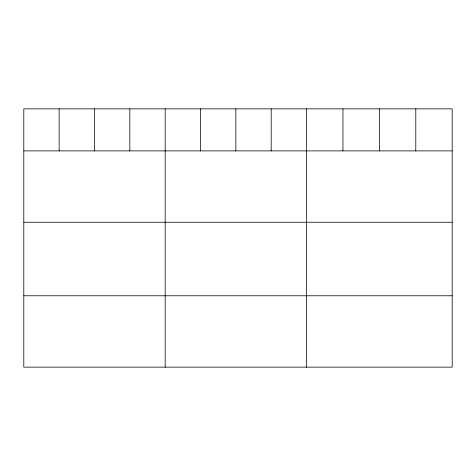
<?xml version="1.0" encoding="UTF-8"?>
<svg xmlns="http://www.w3.org/2000/svg" width="476" height="476" viewBox="0 0 476 476"><rect width="100%" height="100%" fill="white"/><g stroke="black" fill="none" stroke-linecap="round" stroke-linejoin="round"><path stroke-width="0.71" d="M452.2 150.892L452.2 367.139L23.8 367.139L23.8 108.861L452.2 108.861L452.2 150.892L23.8 150.892M23.8 222.25L452.2 222.25M23.8 295.774L452.2 295.774M415.786 108.861L415.786 150.892M379.372 108.861L379.372 150.892M342.958 108.861L342.958 150.892M306.544 108.861L306.544 367.139M271.201 108.861L271.201 150.892M235.858 108.861L235.858 150.892M200.515 108.861L200.515 150.892M165.172 108.861L165.172 367.139M129.829 108.861L129.829 150.892M94.486 108.861L94.486 150.892M59.143 108.861L59.143 150.892"/></g></svg>
